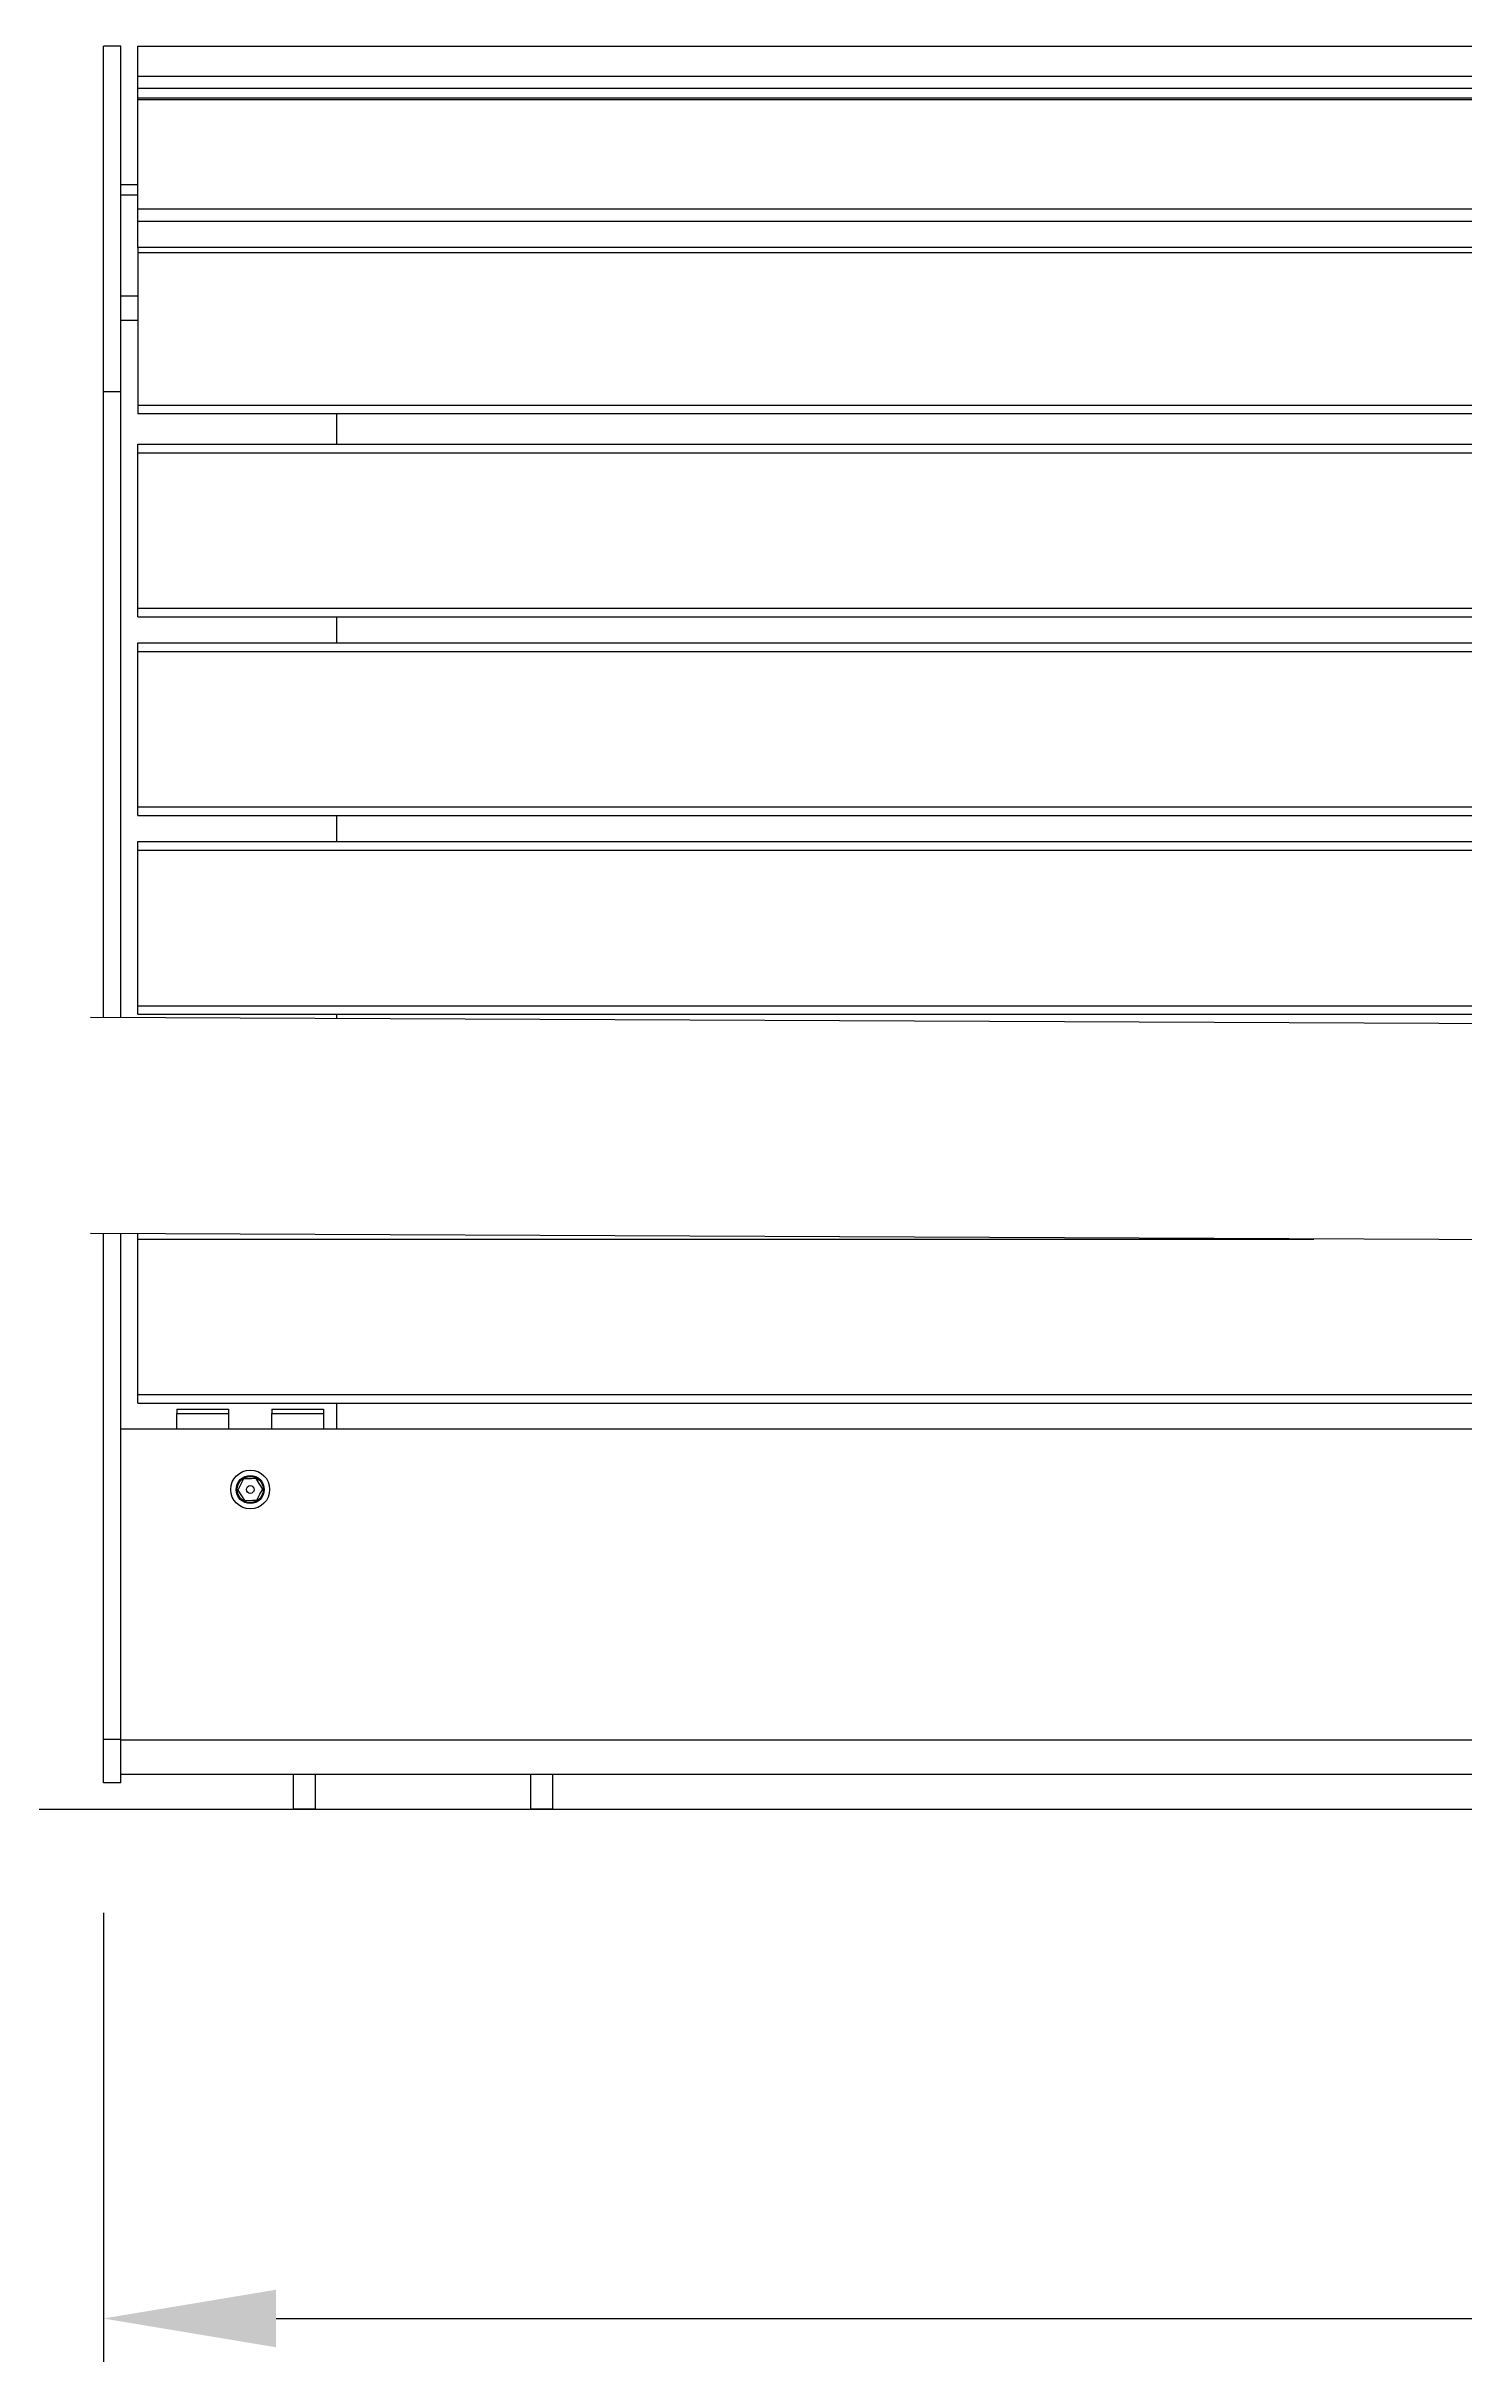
# Model space of a CAD drawing. Header units: millimetres. Extents: x 11004 to 16944, y 3285 to 7490.
# Drawn here: x 13362 to 13691, y 5883 to 6419 of the extents above; entities that cross this region are included whole.
import ezdxf

# ---------------------------------------------------------------- set-up
doc = ezdxf.new("R2010")
doc.units = ezdxf.units.MM
doc.header["$LTSCALE"] = 0.3
doc.styles.add('SEACAD_Arial', font='arial.ttf', dxfattribs={"width": 0.8})
doc.dimstyles.new('ISO-25', dxfattribs={"dimtxt": 1.6, "dimasz": 2, "dimexe": 0.5, "dimexo": 1.5, "dimtad": 1, "dimdec": 0, "dimtxsty": 'SEACAD_Arial', "dimcen": 2, "dimadec": 0, "dimazin": 0, "dimtfac": 1, "dimtdec": 0, "dimtmove": 0, "dimatfit": 3, "dimfxl": 1, "dimarcsym": 0})

# ---------------------------------------------------------------- blocks, each defined once
blk = doc.blocks.new('*D144')
at = {"color": 0, "lineweight": -2, "transparency": 16777216}
for p, q in [((13375.41, 5986.45), (13375.41, 5882.53)), ((15175.41, 5986.45), (15175.41, 5882.53)), ((13415.41, 5892.53), (15135.41, 5892.53))]:
    blk.add_line(p, q, dxfattribs=at)
at = {"color": 0, "transparency": 16777216}
for points in [[(13415.41, 5899.2), (13415.41, 5885.86), (13375.41, 5892.53)], [(15135.41, 5899.2), (15135.41, 5885.86), (15175.41, 5892.53)]]:
    blk.add_solid(points, dxfattribs=at)
at = {"layer": 'Defpoints', "color": 0, "transparency": 16777216}
for p in [(13375.41, 6016.45), (15175.41, 6016.45), (15175.41, 5892.53)]:
    blk.add_point(p, dxfattribs=at)
at = {"color": 0, "transparency": 16777216, "insert": (14275.41, 5921.37), "char_height": 32, "attachment_point": 5, "style": 'SEACAD_Arial'}
blk.add_mtext('1800', dxfattribs=at)

msp = doc.modelspace()

# ---------------------------------------------------------------- linework, layer by layer
for p, q in [((13379.41, 6418.58), (13375.41, 6418.58)), ((13375.41, 6338.58), (13375.41, 6418.58)), ((13379.41, 6338.58), (13379.41, 6418.58)), ((13383.41, 6418.56), (13383.41, 6418.58)), ((13383.41, 6418.58), (15167.41, 6418.58)), ((15167.41, 6418.56), (13383.41, 6418.56)), ((13383.41, 6411.65), (13383.41, 6418.56)), ((13383.41, 6408.88), (13383.41, 6411.65)), ((13383.41, 6411.65), (15167.41, 6411.65)), ((13383.41, 6406.59), (13383.41, 6408.88)), ((13383.41, 6408.88), (15167.41, 6408.88)), ((15167.41, 6406.59), (13383.41, 6406.59)), ((13383.41, 6406.29), (13383.41, 6406.59)), ((13383.41, 6380.94), (13383.41, 6406.29)), ((13383.41, 6406.29), (15167.41, 6406.29)), ((13379.41, 6386.58), (13383.41, 6386.58)), ((13379.41, 6384.23), (13383.41, 6384.23)), ((13383.41, 6378.12), (13383.41, 6380.94)), ((13383.41, 6380.94), (15167.41, 6380.94)), ((13383.41, 6371.97), (13383.41, 6378.12)), ((13383.41, 6378.12), (15167.41, 6378.12)), ((15167.41, 6371.97), (13383.41, 6371.97)), ((13383.41, 6371.97), (13383.41, 6370.79)), ((13383.41, 6370.79), (13383.41, 6335.4)), ((15167.41, 6370.79), (13383.41, 6370.79)), ((13379.41, 6360.81), (13383.41, 6360.81)), ((13379.41, 6355.16), (13383.41, 6355.16)), ((13375.41, 6193.69), (13375.41, 6338.58)), ((13379.41, 6338.58), (13375.41, 6338.58)), ((13379.41, 6193.68), (13379.41, 6338.58)), ((13383.41, 6335.4), (13383.41, 6333.47)), ((15167.41, 6335.4), (13383.41, 6335.4)), ((15167.41, 6333.47), (13383.41, 6333.47)), ((13429.41, 6333.47), (13429.41, 6326.47)), ((13383.41, 6326.47), (15167.41, 6326.47)), ((13383.41, 6324.47), (13383.41, 6326.47)), ((13383.41, 6288.47), (13383.41, 6324.47)), ((13383.41, 6324.47), (15167.41, 6324.47)), ((13383.41, 6286.47), (13383.41, 6288.47)), ((13383.41, 6288.47), (15167.41, 6288.47)), ((13383.41, 6286.47), (15167.41, 6286.47)), ((13429.41, 6286.47), (13429.41, 6280.47)), ((13383.41, 6280.47), (15167.41, 6280.47)), ((13383.41, 6278.47), (13383.41, 6280.47)), ((13383.41, 6242.47), (13383.41, 6278.47)), ((13383.41, 6278.47), (15167.41, 6278.47)), ((13383.41, 6240.47), (13383.41, 6242.47)), ((13383.41, 6242.47), (15167.41, 6242.47)), ((13383.41, 6240.47), (15167.41, 6240.47)), ((13429.41, 6240.47), (13429.41, 6234.47)), ((13383.41, 6234.47), (15167.41, 6234.47)), ((13383.41, 6232.47), (13383.41, 6234.47)), ((13383.41, 6196.47), (13383.41, 6232.47)), ((13383.41, 6232.47), (15167.41, 6232.47)), ((13821.91, 6191.71), (13372.41, 6193.71)), ((13383.41, 6194.47), (13383.41, 6196.47)), ((13383.41, 6196.47), (15167.41, 6196.47)), ((13383.41, 6194.47), (13824.67, 6194.47)), ((13429.41, 6194.47), (13429.41, 6193.45)), ((13821.91, 6141.71), (13372.41, 6143.71)), ((13375.41, 6026.56), (13375.41, 6143.69)), ((13379.41, 6026.56), (13379.41, 6143.68)), ((13383.41, 6142.45), (13383.41, 6143.66)), ((13383.41, 6106.45), (13383.41, 6142.45)), ((13383.41, 6142.45), (13655.72, 6142.45)), ((13383.41, 6104.45), (13383.41, 6106.45)), ((13383.41, 6106.45), (15167.41, 6106.45)), ((13383.41, 6104.45), (15167.41, 6104.45)), ((13392.41, 6103.05), (13404.41, 6103.05)), ((13392.41, 6103.05), (13392.41, 6102.05)), ((13392.41, 6102.05), (13404.41, 6102.05)), ((13392.41, 6098.45), (13392.41, 6102.05)), ((13404.41, 6103.05), (13404.41, 6102.05)), ((13404.41, 6102.05), (13404.41, 6098.45)), ((13414.41, 6103.05), (13414.41, 6102.05)), ((13414.41, 6103.05), (13426.41, 6103.05)), ((13414.41, 6102.05), (13426.41, 6102.05)), ((13414.41, 6098.45), (13414.41, 6102.05)), ((13426.41, 6103.05), (13426.41, 6102.05)), ((13426.41, 6102.05), (13426.41, 6098.45)), ((13429.41, 6104.45), (13429.41, 6098.45)), ((15171.41, 6098.45), (13379.41, 6098.45)), ((13375.41, 6016.56), (13375.41, 6026.56)), ((13379.41, 6026.56), (13375.41, 6026.56)), ((13379.41, 6016.56), (13379.41, 6026.56)), ((15171.41, 6026.45), (13379.41, 6026.45)), ((13379.41, 6016.56), (13375.41, 6016.56)), ((15171.41, 6018.45), (13379.41, 6018.45)), ((13419.41, 6010.45), (13419.41, 6018.45)), ((13424.41, 6018.45), (13424.41, 6010.45)), ((13474.41, 6010.45), (13474.41, 6018.45)), ((13479.41, 6018.45), (13479.41, 6010.45)), ((13424.41, 6010.45), (13419.41, 6010.45)), ((13424.41, 6010.45), (13474.41, 6010.45)), ((13479.41, 6010.45), (13474.41, 6010.45))]:
    msp.add_line(p, q)
at = {"color": 7, "linetype": 'Continuous'}
msp.add_line((13244.91, 6010.45), (15299.91, 6010.45), dxfattribs=at)
at = {"flags": 128}
for points in [[(13407.86, 6086.89), (13407.15, 6085.52), (13406.52, 6084.33)], [(13406.52, 6084.33), (13407.35, 6083.02), (13408.07, 6081.89)], [(13410.75, 6087), (13409.74, 6086.96), (13408.28, 6086.9), (13407.86, 6086.89)], [(13412.29, 6084.57), (13411.47, 6085.87), (13410.75, 6087)], [(13410.95, 6082.01), (13411.67, 6083.38), (13412.29, 6084.57)], [(13408.07, 6081.89), (13408.49, 6081.91), (13409.95, 6081.97), (13410.95, 6082.01)], [(13408.07, 6081.89), (13408.07, 6081.89), (13408.07, 6081.89), (13408.07, 6081.89), (13408.07, 6081.89), (13408.07, 6081.89), (13408.07, 6081.89), (13408.07, 6081.89), (13408.07, 6081.89)]]:
    msp.add_lwpolyline(points, dxfattribs=at)
for radius in [4.5, 3.25, 3.1, 3.03, 0.894]:
    msp.add_circle((13409.41, 6084.45), radius)
for centre, radius, start, end in [((13406.51, 6084.33), 0.00973, 357.7611, 6.7303), ((13407.85, 6086.91), 0.0277, 301.6671, 304.7634), ((13410.74, 6086.99), 0.0217, 60.4018, 64.4926), ((13412.3, 6084.57), 0.01, 177.8253, 186.6227), ((13410.96, 6082), 0.0124, 119.758, 126.6725)]:
    msp.add_arc(centre, radius, start, end)

# ---------------------------------------------------------------- dimensions: what is measured, and where the dimension line sits
dim = msp.add_linear_dim(base=(15175.41, 5892.53), p1=(13375.41, 6016.45), p2=(15175.41, 6016.45), dimstyle='ISO-25')
dim.commit()
dim.dimension.update_dxf_attribs({"geometry": '*D144', "text_midpoint": (14275.41, 5921.37)})

doc.saveas('drawing.dxf')
